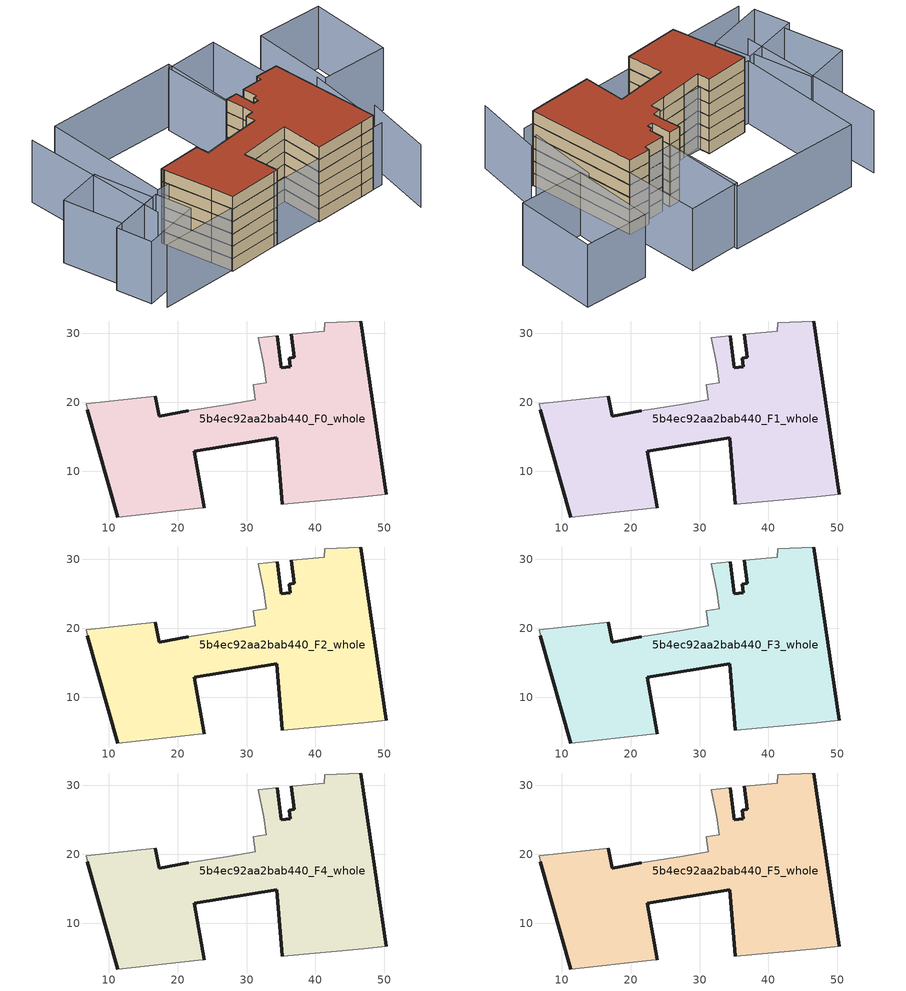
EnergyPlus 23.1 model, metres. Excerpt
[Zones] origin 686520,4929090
5b4ec92aa2bab440_F0_whole
 floor ground (EU_floor_Construction): 50.27,6.62 46.54,31.78 41.38,31.54 41.31,30.3 36.5,29.88 36.94,26.5 36.19,26.39 36.36,25.14 35.04,24.97 34.43,29.66 31.69,29.37 32.49,25.39 32.86,22.83 30.98,22.55 31.3,20.35 27.57,19.74 21.53,18.74 17.35,17.94 16.79,20.89 6.75,19.79 6.88,19.16 6.93,18.93 9.96,8.2 11.33,3.35 22.97,4.63 23.85,4.7 22.4,12.87 34.36,14.87 35.15,5.21 47.02,6.29 z0
 wall outside (EU_wall_Construction): 46.54,31.78 50.27,6.62 / 35.15,5.21 34.36,14.87 22.4,12.87 23.85,4.7 / 11.33,3.35 9.96,8.2 6.93,18.93 / 16.79,20.89 17.35,17.94 21.53,18.74 / 34.43,29.66 35.04,24.97 36.36,25.14 36.19,26.39 36.94,26.5 36.5,29.88 z0:3
 wall adiabatic (EU_wall_Construction): 36.5,29.88 41.31,30.3 41.38,31.54 46.54,31.78 / 50.27,6.62 47.02,6.29 35.15,5.21 / 23.85,4.7 22.97,4.63 11.33,3.35 / 6.93,18.93 6.88,19.16 6.75,19.79 16.79,20.89 / 21.53,18.74 27.57,19.74 31.3,20.35 30.98,22.55 32.86,22.83 32.49,25.39 31.69,29.37 34.43,29.66 z0:3
5b4ec92aa2bab440_F1_whole
 floor to 5b4ec92aa2bab440_F0_whole (EU_floor_Construction): 50.27,6.62 46.54,31.78 41.38,31.54 41.31,30.3 36.5,29.88 36.94,26.5 36.19,26.39 36.36,25.14 35.04,24.97 34.42,29.66 31.69,29.37 32.49,25.39 32.86,22.83 30.98,22.55 31.3,20.35 27.57,19.74 21.53,18.74 17.35,17.94 16.79,20.89 6.75,19.79 6.88,19.16 6.93,18.93 9.96,8.2 11.33,3.35 22.97,4.63 23.85,4.7 22.4,12.87 34.36,14.87 35.15,5.21 47.02,6.29 z3
 wall outside (EU_wall_Construction): 46.54,31.78 50.27,6.62 / 35.15,5.21 34.36,14.87 22.4,12.87 23.85,4.7 / 11.33,3.35 9.96,8.2 6.93,18.93 / 16.79,20.89 17.35,17.94 21.53,18.74 / 34.43,29.66 35.04,24.97 36.36,25.14 36.19,26.39 36.94,26.5 36.5,29.88 z3:6
 wall adiabatic (EU_wall_Construction): 36.5,29.88 41.31,30.3 41.38,31.54 46.54,31.78 / 50.27,6.62 47.02,6.29 35.15,5.21 / 23.85,4.7 22.97,4.63 11.33,3.35 / 6.93,18.93 6.88,19.16 6.75,19.79 16.79,20.89 / 21.53,18.74 27.57,19.74 31.3,20.35 30.98,22.55 32.86,22.83 32.49,25.39 31.69,29.37 34.43,29.66 z3:6
5b4ec92aa2bab440_F2_whole
 floor to 5b4ec92aa2bab440_F1_whole (EU_floor_Construction): 50.27,6.62 46.54,31.78 41.38,31.54 41.31,30.3 36.5,29.88 36.94,26.5 36.19,26.39 36.36,25.14 35.04,24.97 34.42,29.66 31.69,29.37 32.49,25.39 32.86,22.83 30.98,22.55 31.3,20.35 27.57,19.74 21.53,18.74 17.35,17.94 16.79,20.89 6.75,19.79 6.88,19.16 6.93,18.93 9.96,8.2 11.33,3.35 22.97,4.63 23.85,4.7 22.4,12.87 34.36,14.87 35.15,5.21 47.02,6.29 z6
 wall outside (EU_wall_Construction): 46.54,31.78 50.27,6.62 / 35.15,5.21 34.36,14.87 22.4,12.87 23.85,4.7 / 11.33,3.35 9.96,8.2 6.93,18.93 / 16.79,20.89 17.35,17.94 21.53,18.74 / 34.43,29.66 35.04,24.97 36.36,25.14 36.19,26.39 36.94,26.5 36.5,29.88 z6:9
 wall adiabatic (EU_wall_Construction): 36.5,29.88 41.31,30.3 41.38,31.54 46.54,31.78 / 50.27,6.62 47.02,6.29 35.15,5.21 / 23.85,4.7 22.97,4.63 11.33,3.35 / 6.93,18.93 6.88,19.16 6.75,19.79 16.79,20.89 / 21.53,18.74 27.57,19.74 31.3,20.35 30.98,22.55 32.86,22.83 32.49,25.39 31.69,29.37 34.43,29.66 z6:9
5b4ec92aa2bab440_F3_whole
 floor to 5b4ec92aa2bab440_F2_whole (EU_floor_Construction): 50.27,6.62 46.54,31.78 41.38,31.54 41.31,30.3 36.5,29.88 36.94,26.5 36.19,26.39 36.36,25.14 35.04,24.97 34.42,29.66 31.69,29.37 32.49,25.39 32.86,22.83 30.98,22.55 31.3,20.35 27.57,19.74 21.53,18.74 17.35,17.94 16.79,20.89 6.75,19.79 6.88,19.16 6.93,18.93 9.96,8.2 11.33,3.35 22.97,4.63 23.85,4.7 22.4,12.87 34.36,14.87 35.15,5.21 47.02,6.29 z9
 wall outside (EU_wall_Construction): 46.54,31.78 50.27,6.62 / 35.15,5.21 34.36,14.87 22.4,12.87 23.85,4.7 / 11.33,3.35 9.96,8.2 6.93,18.93 / 16.79,20.89 17.35,17.94 21.53,18.74 / 34.43,29.66 35.04,24.97 36.36,25.14 36.19,26.39 36.94,26.5 36.5,29.88 z9:12
 wall adiabatic (EU_wall_Construction): 36.5,29.88 41.31,30.3 41.38,31.54 46.54,31.78 / 50.27,6.62 47.02,6.29 35.15,5.21 / 23.85,4.7 22.97,4.63 11.33,3.35 / 6.93,18.93 6.88,19.16 6.75,19.79 16.79,20.89 / 21.53,18.74 27.57,19.74 31.3,20.35 30.98,22.55 32.86,22.83 32.49,25.39 31.69,29.37 34.43,29.66 z9:12
5b4ec92aa2bab440_F4_whole
 floor to 5b4ec92aa2bab440_F3_whole (EU_floor_Construction): 50.27,6.62 46.54,31.78 41.38,31.54 41.31,30.3 36.5,29.88 36.94,26.5 36.19,26.39 36.36,25.14 35.04,24.97 34.42,29.66 31.69,29.37 32.49,25.39 32.86,22.83 30.98,22.55 31.3,20.35 27.57,19.74 21.53,18.74 17.35,17.94 16.79,20.89 6.75,19.79 6.88,19.16 6.93,18.93 9.96,8.2 11.33,3.35 22.97,4.63 23.85,4.7 22.4,12.87 34.36,14.87 35.15,5.21 47.02,6.29 z12
 wall outside (EU_wall_Construction): 46.54,31.78 50.27,6.62 / 35.15,5.21 34.36,14.87 22.4,12.87 23.85,4.7 / 11.33,3.35 9.96,8.2 6.93,18.93 / 16.79,20.89 17.35,17.94 21.53,18.74 / 34.43,29.66 35.04,24.97 36.36,25.14 36.19,26.39 36.94,26.5 36.5,29.88 z12:15
 wall adiabatic (EU_wall_Construction): 36.5,29.88 41.31,30.3 41.38,31.54 46.54,31.78 / 50.27,6.62 47.02,6.29 35.15,5.21 / 23.85,4.7 22.97,4.63 11.33,3.35 / 6.93,18.93 6.88,19.16 6.75,19.79 16.79,20.89 / 21.53,18.74 27.57,19.74 31.3,20.35 30.98,22.55 32.86,22.83 32.49,25.39 31.69,29.37 34.43,29.66 z12:15
5b4ec92aa2bab440_F5_whole
 floor to 5b4ec92aa2bab440_F4_whole (EU_floor_Construction): 50.27,6.62 46.54,31.78 41.38,31.54 41.31,30.3 36.5,29.88 36.94,26.5 36.19,26.39 36.36,25.14 35.04,24.97 34.42,29.66 31.69,29.37 32.49,25.39 32.86,22.83 30.98,22.55 31.3,20.35 27.57,19.74 21.53,18.74 17.35,17.94 16.79,20.89 6.75,19.79 6.88,19.16 6.93,18.93 9.96,8.2 11.33,3.35 22.97,4.63 23.85,4.7 22.4,12.87 34.36,14.87 35.15,5.21 47.02,6.29 z15
 wall outside (EU_wall_Construction): 46.54,31.78 50.27,6.62 / 35.15,5.21 34.36,14.87 22.4,12.87 23.85,4.7 / 11.33,3.35 9.96,8.2 6.93,18.93 / 16.79,20.89 17.35,17.94 21.53,18.74 / 34.43,29.66 35.04,24.97 36.36,25.14 36.19,26.39 36.94,26.5 36.5,29.88 z15:18
 wall adiabatic (EU_wall_Construction): 36.5,29.88 41.31,30.3 41.38,31.54 46.54,31.78 / 50.27,6.62 47.02,6.29 35.15,5.21 / 23.85,4.7 22.97,4.63 11.33,3.35 / 6.93,18.93 6.88,19.16 6.75,19.79 16.79,20.89 / 21.53,18.74 27.57,19.74 31.3,20.35 30.98,22.55 32.86,22.83 32.49,25.39 31.69,29.37 34.43,29.66 z15:18
 roof outside (EU_roof_Construction): 46.54,31.78 50.27,6.62 47.02,6.29 35.15,5.21 34.36,14.87 22.4,12.87 23.85,4.7 22.97,4.63 11.33,3.35 9.96,8.2 6.93,18.93 6.88,19.16 6.75,19.79 16.79,20.89 17.35,17.94 21.53,18.74 27.57,19.74 31.3,20.35 30.98,22.55 32.86,22.83 32.49,25.39 31.69,29.37 34.43,29.66 35.04,24.97 36.36,25.14 36.19,26.39 36.94,26.5 36.5,29.88 41.31,30.3 41.38,31.54 z18
shading: 53.56,-3.88 55.4,12.27 / -6.37,2.49 52.59,6.78 / -3.62,46.72 -0.56,12.17 / 52.24,9.98 52.87,26.75 / -10.22,13.3 2.96,16.99 / 2.96,16.99 5.21,8.98 / 5.21,8.98 -7.98,5.29 / -7.98,5.29 -10.22,13.3 / 1.88,16.66 -8.42,13.79 / -8.42,13.79 -12.15,27.16 / -12.15,27.16 -1.85,30.03 / -1.85,30.03 1.88,16.66 / 2.82,47.46 33.48,48.96 / 33.48,48.96 34.93,19.39 / 34.93,19.39 4.26,17.89 / 4.26,17.89 2.82,47.46 / 69.24,25.96 54.05,25.51 / 54.05,25.51 53.49,44.65 / 53.49,44.65 68.67,45.1 / 68.67,45.1 69.24,25.96 / 46.63,30.76 34.23,29.69 / 34.23,29.69 32.65,48.04 / 32.65,48.04 45.04,49.11 / 45.04,49.11 46.63,30.76 z0:15
[Building]
EU S2 Campaign: North Axis=0; Terrain=City; Solar Distribution=FullExterior
[Site:Location]
Bologna: Latitude=44.5; Longitude=11.25; Time Zone=1; Elevation=37
[SizingPeriod:WeatherFileDays]
AnnualSizingPeriod: Begin Month=1; Begin Day of Month=1; End Month=12; End Day of Month=31; Day of Week for Start Day=Monday; Use Weather File Daylight Saving Period=No; Use Weather File Rain and Snow Indicators=No
[MATERIAL]
EU_InternalMass_Material: Roughness=MediumRough; Thickness=0.1; Conductivity=1; Density=1800; Specific Heat=900; Thermal Absorptance=0.9; Solar Absorptance=0.7; Visible Absorptance=0.7
[MATERIAL:NOMASS] Roughness=MediumRough; Thermal Absorptance=0.9; Solar Absorptance=0.7; Visible Absorptance=0.7
Name | Thermal Resistance
EU_wall_NoMass | 0.905828
EU_roof_NoMass | 0.37593
EU_floor_NoMass | 0.67114
[CONSTRUCTION]
EU_wall_Construction: EU_wall_NoMass
EU_roof_Construction: EU_roof_NoMass
EU_floor_Construction: EU_floor_NoMass
EU_InternalMass_Construction: EU_InternalMass_Material
[ZONE] Type=1; Multiplier=1; Ceiling Height=autocalculate; Volume=1949.68; Floor Area=autocalculate; Part of Total Floor Area=Yes
5b4ec92aa2bab440_F0_whole; 5b4ec92aa2bab440_F1_whole; 5b4ec92aa2bab440_F2_whole; 5b4ec92aa2bab440_F3_whole; 5b4ec92aa2bab440_F4_whole; 5b4ec92aa2bab440_F5_whole
[INTERNALMASS] Construction=EU_InternalMass_Construction; Surface Area=649.893
Name | Zone or ZoneList
5b4ec92aa2bab440_F0_whole_EU_InternalMass | 5b4ec92aa2bab440_F0_whole
5b4ec92aa2bab440_F1_whole_EU_InternalMass | 5b4ec92aa2bab440_F1_whole
5b4ec92aa2bab440_F2_whole_EU_InternalMass | 5b4ec92aa2bab440_F2_whole
5b4ec92aa2bab440_F3_whole_EU_InternalMass | 5b4ec92aa2bab440_F3_whole
5b4ec92aa2bab440_F4_whole_EU_InternalMass | 5b4ec92aa2bab440_F4_whole
5b4ec92aa2bab440_F5_whole_EU_InternalMass | 5b4ec92aa2bab440_F5_whole
[OTHEREQUIPMENT] Fuel Type=Electricity; Design Level Calculation Method=Watts/Area; Power per Zone Floor Area=1; Fraction Latent=0; Fraction Radiant=0; Fraction Lost=0; Carbon Dioxide Generation Rate=0; EndUse Subcategory=EU_Step8_InternalGains
Name | Zone or ZoneList or Space or SpaceList | Schedule
EU_Step8_InternalGain_5b4ec92aa2bab440_F0_whole_f000 | 5b4ec92aa2bab440_F0_whole | EU_Step8_GainSchedule_5b4ec92aa2bab440_F0_whole_f000
EU_Step8_InternalGain_5b4ec92aa2bab440_F1_whole_f000 | 5b4ec92aa2bab440_F1_whole | EU_Step8_GainSchedule_5b4ec92aa2bab440_F1_whole_f000
EU_Step8_InternalGain_5b4ec92aa2bab440_F2_whole_f000 | 5b4ec92aa2bab440_F2_whole | EU_Step8_GainSchedule_5b4ec92aa2bab440_F2_whole_f000
EU_Step8_InternalGain_5b4ec92aa2bab440_F3_whole_f000 | 5b4ec92aa2bab440_F3_whole | EU_Step8_GainSchedule_5b4ec92aa2bab440_F3_whole_f000
EU_Step8_InternalGain_5b4ec92aa2bab440_F4_whole_f000 | 5b4ec92aa2bab440_F4_whole | EU_Step8_GainSchedule_5b4ec92aa2bab440_F4_whole_f000
EU_Step8_InternalGain_5b4ec92aa2bab440_F5_whole_f000 | 5b4ec92aa2bab440_F5_whole | EU_Step8_GainSchedule_5b4ec92aa2bab440_F5_whole_f000
[ZONEVENTILATION:DESIGNFLOWRATE] Schedule=EU_AlwaysOn; Design Flow Rate Calculation Method=AirChanges/Hour; Air Changes per Hour=0.73129; Ventilation Type=Natural; Fan Pressure Rise=0; Fan Total Efficiency=1; Constant Term Coefficient=1; Temperature Term Coefficient=0; Velocity Term Coefficient=0; Velocity Squared Term Coefficient=0; Minimum Indoor Temperature=-100; Maximum Indoor Temperature=100; Delta Temperature=-100; Minimum Outdoor Temperature=-100; Maximum Outdoor Temperature=100; Maximum Wind Speed=40
Name | Zone or ZoneList or Space or SpaceList
EU_ConstantAir_5b4ec92aa2bab440_F0_whole | 5b4ec92aa2bab440_F0_whole
EU_ConstantAir_5b4ec92aa2bab440_F1_whole | 5b4ec92aa2bab440_F1_whole
EU_ConstantAir_5b4ec92aa2bab440_F2_whole | 5b4ec92aa2bab440_F2_whole
EU_ConstantAir_5b4ec92aa2bab440_F3_whole | 5b4ec92aa2bab440_F3_whole
EU_ConstantAir_5b4ec92aa2bab440_F4_whole | 5b4ec92aa2bab440_F4_whole
EU_ConstantAir_5b4ec92aa2bab440_F5_whole | 5b4ec92aa2bab440_F5_whole
[HVACTEMPLATE:THERMOSTAT] Constant Heating Setpoint=20; Constant Cooling Setpoint=50
EU_HeatOnly_5b4ec92aa2bab440_F0_whole; EU_HeatOnly_5b4ec92aa2bab440_F1_whole; EU_HeatOnly_5b4ec92aa2bab440_F2_whole; EU_HeatOnly_5b4ec92aa2bab440_F3_whole; EU_HeatOnly_5b4ec92aa2bab440_F4_whole; EU_HeatOnly_5b4ec92aa2bab440_F5_whole
[HVACTEMPLATE:ZONE:IDEALLOADSAIRSYSTEM] System Availability Schedule=EU_AlwaysOn; Maximum Heating Supply Air Temperature=50; Minimum Cooling Supply Air Temperature=13; Maximum Heating Supply Air Humidity Ratio=0.0156; Minimum Cooling Supply Air Humidity Ratio=0.0077; Heating Limit=NoLimit; Cooling Limit=NoLimit; Heating Availability Schedule=EU_AlwaysOn; Cooling Availability Schedule=EU_CoolingOff; Dehumidification Control Type=ConstantSensibleHeatRatio; Cooling Sensible Heat Ratio=0.7; Dehumidification Setpoint=60; Humidification Control Type=None; Humidification Setpoint=30; Outdoor Air Method=None; Outdoor Air Flow Rate per Person=0.00944; Outdoor Air Flow Rate per Zone Floor Area=0; Outdoor Air Flow Rate per Zone=0; Demand Controlled Ventilation Type=None; Outdoor Air Economizer Type=NoEconomizer; Heat Recovery Type=None; Sensible Heat Recovery Effectiveness=0.7; Latent Heat Recovery Effectiveness=0.65
Name | Template Thermostat
5b4ec92aa2bab440_F0_whole | EU_HeatOnly_5b4ec92aa2bab440_F0_whole
5b4ec92aa2bab440_F1_whole | EU_HeatOnly_5b4ec92aa2bab440_F1_whole
5b4ec92aa2bab440_F2_whole | EU_HeatOnly_5b4ec92aa2bab440_F2_whole
5b4ec92aa2bab440_F3_whole | EU_HeatOnly_5b4ec92aa2bab440_F3_whole
5b4ec92aa2bab440_F4_whole | EU_HeatOnly_5b4ec92aa2bab440_F4_whole
5b4ec92aa2bab440_F5_whole | EU_HeatOnly_5b4ec92aa2bab440_F5_whole
[SIZING:ZONE] Zone Cooling Design Supply Air Temperature Input Method=SupplyAirTemperature; Zone Cooling Design Supply Air Temperature=13; Zone Heating Design Supply Air Temperature Input Method=SupplyAirTemperature; Zone Heating Design Supply Air Temperature=50; Zone Cooling Design Supply Air Humidity Ratio=0.008; Zone Heating Design Supply Air Humidity Ratio=0.008; Cooling Design Air Flow Method=DesignDay; Cooling Design Air Flow Rate=0; Cooling Minimum Air Flow per Zone Floor Area=0.000762; Cooling Minimum Air Flow=0; Cooling Minimum Air Flow Fraction=0.2; Heating Design Air Flow Method=DesignDay; Heating Design Air Flow Rate=0; Heating Maximum Air Flow per Zone Floor Area=0.002032; Heating Maximum Air Flow=0.141576; Heating Maximum Air Flow Fraction=0.3; Account for Dedicated Outdoor Air System=No; Dedicated Outdoor Air System Control Strategy=NeutralSupplyAir; Dedicated Outdoor Air Low Setpoint Temperature for Design=autosize; Dedicated Outdoor Air High Setpoint Temperature for Design=autosize; Zone Load Sizing Method=Sensible Load Only No Latent Load; Zone Latent Cooling Design Supply Air Humidity Ratio Input Method=HumidityRatioDifference; Zone Cooling Design Supply Air Humidity Ratio Difference=0.005; Zone Latent Heating Design Supply Air Humidity Ratio Input Method=HumidityRatioDifference; Zone Humidification Design Supply Air Humidity Ratio Difference=0.005
5b4ec92aa2bab440_F0_whole; 5b4ec92aa2bab440_F1_whole; 5b4ec92aa2bab440_F2_whole; 5b4ec92aa2bab440_F3_whole; 5b4ec92aa2bab440_F4_whole; 5b4ec92aa2bab440_F5_whole
[SCHEDULE:CONSTANT]
Name | Hourly Value
EU_AlwaysOn | 1
EU_CoolingOff | 0
[SCHEDULE:FILE] Column Number=1; Rows to Skip at Top=0; Number of Hours of Data=8760; Column Separator=Comma; Interpolate to Timestep=No; Minutes per Item=60; Adjust Schedule for Daylight Savings=Yes
Name | File
EU_Step8_GainSchedule_5b4ec92aa2bab440_F0_whole_f000 | ../../schedules/5b4ec92aa2bab440/5b4ec92aa2bab440_F0_whole_f000_gain.csv
EU_Step8_GainSchedule_5b4ec92aa2bab440_F1_whole_f000 | ../../schedules/5b4ec92aa2bab440/5b4ec92aa2bab440_F1_whole_f000_gain.csv
EU_Step8_GainSchedule_5b4ec92aa2bab440_F2_whole_f000 | ../../schedules/5b4ec92aa2bab440/5b4ec92aa2bab440_F2_whole_f000_gain.csv
EU_Step8_GainSchedule_5b4ec92aa2bab440_F3_whole_f000 | ../../schedules/5b4ec92aa2bab440/5b4ec92aa2bab440_F3_whole_f000_gain.csv
EU_Step8_GainSchedule_5b4ec92aa2bab440_F4_whole_f000 | ../../schedules/5b4ec92aa2bab440/5b4ec92aa2bab440_F4_whole_f000_gain.csv
EU_Step8_GainSchedule_5b4ec92aa2bab440_F5_whole_f000 | ../../schedules/5b4ec92aa2bab440/5b4ec92aa2bab440_F5_whole_f000_gain.csv
